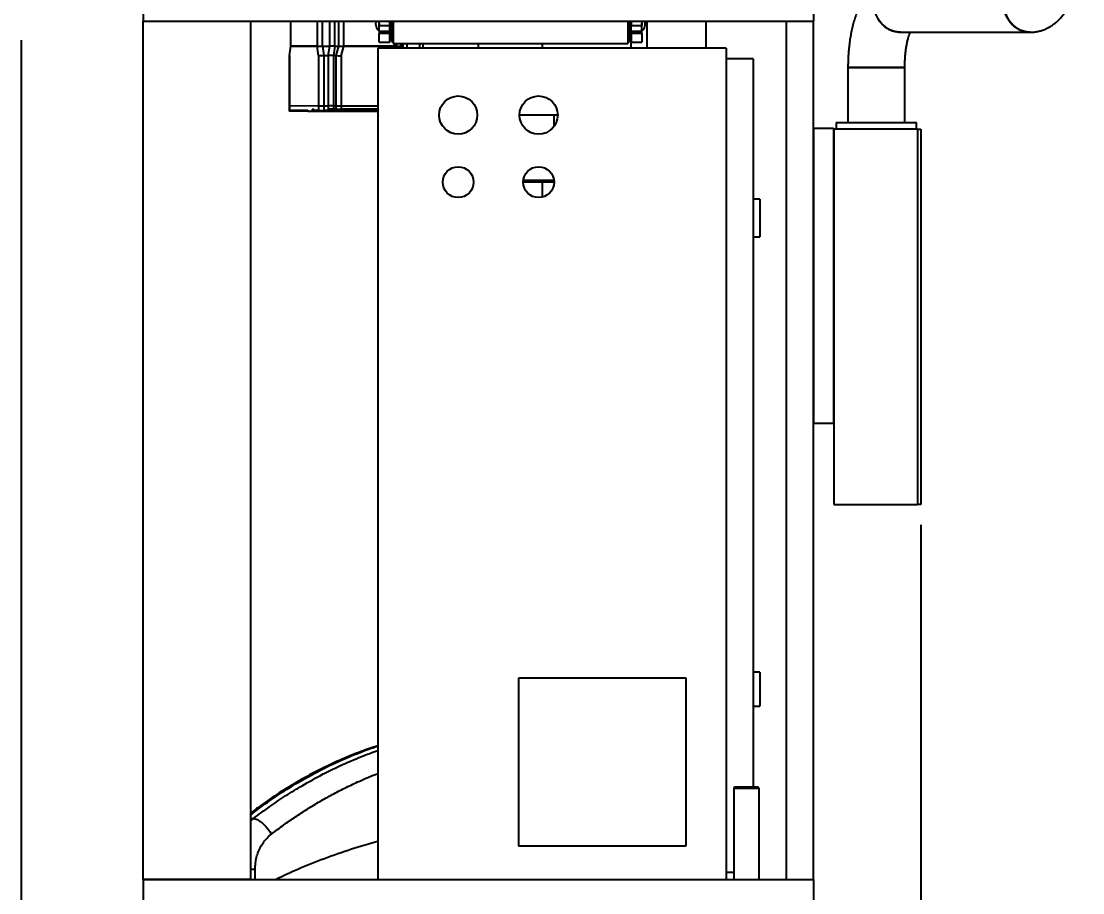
# Model space of a CAD drawing. Header units: millimetres. Extents: x 10 to 584, y 10 to 410.
# Drawn here: x 466.3 to 519.1, y 233.1 to 276.4 of the extents above; entities that cross this region are included whole.
import ezdxf

# ---------------------------------------------------------------- set-up
doc = ezdxf.new("R2010")
doc.units = ezdxf.units.MM
doc.layers.add('2', color=1, linetype='Continuous')
doc.styles.add('SLDTEXTSTYLE0', font='TXT', dxfattribs={"width": 0.7})
doc.dimstyles.new('SLDDIMSTYLE1', dxfattribs={"dimtxt": 3.5, "dimasz": 3.5, "dimexe": 0, "dimexo": 0.0625, "dimgap": 0.875, "dimtad": 1, "dimdec": 0, "dimlfac": 15, "dimrnd": 1e-09, "dimzin": 12, "dimdsep": 46, "dimtxsty": 'SLDTEXTSTYLE0', "dimsah": 1, "dimcen": 0.09, "dimadec": 0, "dimazin": 3, "dimtfac": 1, "dimtdec": 0, "dimtofl": 0, "dimtmove": 0, "dimatfit": 3, "dimfxl": 0, "dimfrac": 2, "dimtolj": 1, "dimtzin": 12, "dimarcsym": 0})

# ---------------------------------------------------------------- blocks, each defined once
blk = doc.blocks.new('_D_2')
at = {"layer": '2', "color": 1}
for p, q in [((466.283, 275.512), (466.283, 204.494)), ((511.03, 251.412), (511.03, 204.494)), ((466.283, 205.494), (511.03, 205.494))]:
    blk.add_line(p, q, dxfattribs=at)
for points in [[(466.283, 205.494), (469.783, 204.956), (469.783, 206.033)], [(511.03, 205.494), (507.53, 206.033), (507.53, 204.956)]]:
    blk.add_solid(points, dxfattribs=at)
at = {"layer": '2', "color": 1, "insert": (484.289, 210.006), "char_height": 3.5, "attachment_point": 1, "style": 'SLDTEXTSTYLE0'}
blk.add_mtext('671', dxfattribs=at)

msp = doc.modelspace()

# ---------------------------------------------------------------- linework, layer by layer
at = {"color": 7, "linetype": 'Continuous', "lineweight": 25}
for p, q in [((472.34955, 277.77832), (472.34955, 276.44498)), ((505.68289, 277.77832), (505.68289, 276.44498)), ((472.34955, 233.77832), (472.34955, 276.44498)), ((472.34955, 276.44498), (477.68289, 276.44498)), ((472.34955, 276.44498), (505.68289, 276.44498)), ((477.68289, 276.44498), (477.68289, 233.77832)), ((479.67306, 276.44498), (479.67306, 275.21319)), ((483.91146, 276.34521), (483.91146, 276.3014)), ((484.08289, 276.35086), (484.07813, 276.3014)), ((484.07813, 276.3014), (484.07813, 276.29044)), ((484.08289, 276.23751), (484.08289, 276.44498)), ((484.08289, 275.95899), (484.08289, 276.23751)), ((484.08289, 276.23751), (484.61622, 276.23751)), ((484.61622, 276.23751), (484.61622, 276.44498)), ((484.61622, 275.90479), (484.61622, 276.23751)), ((484.68289, 275.75899), (484.68289, 276.44498)), ((484.69955, 276.35899), (484.68289, 276.35899)), ((484.69955, 275.43227), (484.69955, 276.44498)), ((484.78289, 276.44498), (484.78289, 275.34233)), ((496.44955, 276.44498), (496.44955, 275.34233)), ((496.53289, 276.44498), (496.53289, 275.43227)), ((496.59955, 276.44498), (496.59955, 275.75899)), ((496.61622, 276.35899), (496.59955, 276.35899)), ((496.61622, 276.44498), (496.61622, 276.23751)), ((496.61622, 276.23751), (497.14955, 276.23751)), ((497.14955, 276.44498), (497.14955, 276.23751)), ((497.15431, 276.3014), (497.14955, 276.35086)), ((497.14955, 275.95899), (497.14955, 276.23751)), ((497.15431, 276.29044), (497.15431, 276.3014)), ((497.32098, 276.3014), (497.32098, 276.34521)), ((497.41622, 275.11165), (497.41622, 276.44498)), ((500.34955, 275.11165), (500.34955, 276.44498)), ((504.34955, 233.77832), (504.34955, 276.44498)), ((504.34955, 276.44498), (505.68289, 276.44498)), ((505.68289, 233.77832), (505.68289, 276.44498)), ((484.08289, 275.95899), (484.61622, 275.95899)), ((484.08289, 275.95899), (484.08289, 275.84294)), ((484.61622, 275.84294), (484.08289, 275.84294)), ((484.08289, 275.40899), (484.08289, 275.84294)), ((484.61622, 275.90479), (484.61622, 275.84294)), ((484.61622, 275.40899), (484.61622, 275.84294)), ((484.61622, 275.75899), (484.68289, 275.75899)), ((484.68289, 275.95899), (484.69955, 275.95899)), ((484.69955, 275.91221), (484.68289, 275.91221)), ((496.53289, 275.75899), (496.59955, 275.75899)), ((496.59955, 275.95899), (497.14955, 275.95899)), ((496.61622, 275.91221), (496.59955, 275.91221)), ((496.61622, 275.84294), (496.61622, 275.95899)), ((497.14955, 275.84294), (496.61622, 275.84294)), ((496.61622, 275.84294), (496.61622, 275.40899)), ((497.14955, 275.84294), (497.14955, 275.95899)), ((497.14955, 275.84294), (497.14955, 275.40899)), ((510.01416, 275.89832), (516.47043, 275.89832)), ((479.6731, 275.21316), (479.60142, 274.7476)), ((479.62393, 274.74672), (479.69568, 275.21278)), ((479.69568, 275.21278), (480.99959, 275.20189)), ((480.99959, 275.20189), (479.69568, 275.21278)), ((481.07134, 274.73463), (480.99959, 275.20189)), ((481.26936, 275.20152), (481.63181, 275.20234)), ((481.26936, 275.20152), (481.26936, 275.20152)), ((481.26936, 275.20152), (481.34111, 274.73426)), ((481.54806, 274.73473), (481.63181, 275.20234)), ((481.8746, 275.20201), (481.81783, 274.73436)), ((481.8746, 275.20201), (482.06338, 275.20043)), ((482.06338, 275.20043), (481.92562, 274.73346)), ((482.06338, 275.20043), (482.06338, 275.20043)), ((482.19539, 274.73309), (482.33315, 275.20006)), ((482.33315, 275.20006), (484.83661, 275.20574)), ((484.83661, 275.20574), (482.33315, 275.20006)), ((501.34955, 275.11165), (484.01622, 275.11165)), ((484.01622, 275.11165), (484.01622, 233.77832)), ((484.08289, 275.40899), (484.61622, 275.40899)), ((484.69955, 275.43227), (484.78289, 275.43081)), ((484.78289, 275.34233), (496.44955, 275.34233)), ((484.9722, 275.11165), (484.94396, 275.20725)), ((484.94422, 275.20651), (484.94422, 275.34233)), ((484.94422, 275.20985), (485.17177, 275.21036)), ((485.29461, 275.11165), (485.27934, 275.21114)), ((485.27938, 275.21114), (485.27938, 275.34233)), ((486.27343, 275.11165), (486.27343, 275.34233)), ((489.01622, 275.34233), (489.01622, 275.11165)), ((492.21622, 275.11165), (492.21622, 275.34233)), ((496.44955, 275.43081), (496.53289, 275.43227)), ((496.61622, 275.40899), (497.14955, 275.40899)), ((496.61622, 275.11165), (496.61622, 275.40899)), ((501.34955, 275.11165), (501.34955, 233.77832)), ((479.60131, 274.74712), (479.60131, 272.25381)), ((479.62393, 274.74672), (479.62393, 272.25341)), ((481.07134, 274.73463), (481.07134, 272.24132)), ((481.34111, 274.73426), (481.54806, 274.73473)), ((481.34111, 274.73426), (481.34111, 272.24095)), ((481.54806, 274.73473), (481.54806, 272.24142)), ((481.81783, 274.73436), (481.92562, 274.73346)), ((481.81783, 274.73436), (481.81783, 272.24105)), ((481.92562, 274.73346), (481.92562, 272.24015)), ((482.19539, 274.73309), (482.19539, 272.23978)), ((502.68289, 274.57765), (501.34955, 274.57765)), ((502.68289, 274.57765), (502.68289, 238.37832)), ((507.40289, 274.14498), (507.40289, 271.41165)), ((507.50792, 274.14498), (507.40289, 274.14498)), ((507.40289, 274.14498), (507.50792, 274.14498)), ((510.22955, 274.14498), (507.50792, 274.14498)), ((507.50792, 274.14498), (510.22955, 274.14498)), ((510.22955, 271.41165), (510.22955, 274.14498)), ((479.60131, 272.25381), (479.60131, 272.02048)), ((479.62393, 272.25341), (481.07134, 272.24132)), ((479.62393, 272.25341), (479.62393, 272.02008)), ((480.53241, 272.01249), (479.62393, 272.02008)), ((479.65349, 271.98681), (480.56198, 271.97922)), ((480.53241, 272.01249), (480.53241, 271.97982)), ((480.53241, 271.97982), (480.74798, 271.97802)), ((480.59519, 271.9793), (480.56198, 271.97922)), ((480.74798, 272.07736), (480.84037, 272.07658)), ((480.74798, 272.07736), (480.74798, 271.97802)), ((480.74798, 271.97802), (480.86076, 271.97828)), ((480.79247, 271.97812), (480.80177, 271.97805)), ((480.80177, 271.97805), (480.86103, 271.97818)), ((480.80177, 271.97815), (480.80177, 271.97805)), ((480.84037, 272.07658), (480.84037, 272.00992)), ((481.07134, 272.00799), (480.84037, 272.00992)), ((480.86994, 271.97665), (481.10091, 271.97472)), ((481.07134, 272.24132), (481.07134, 272.00799)), ((481.32572, 271.97441), (484.01622, 271.98051)), ((481.34111, 272.24095), (481.54806, 272.24142)), ((481.34111, 272.24095), (481.34111, 272.00762)), ((481.69289, 272.00842), (481.34111, 272.00762)), ((481.54806, 272.24142), (481.54806, 272.07475)), ((481.70529, 272.04092), (481.69001, 272.04248)), ((481.81783, 272.24105), (481.92562, 272.24015)), ((481.81783, 272.24105), (481.81783, 272.07438)), ((481.92562, 272.07348), (481.81783, 272.07438)), ((481.84739, 272.04112), (481.95518, 272.04022)), ((481.92562, 272.24015), (481.92562, 272.07348)), ((482.17999, 272.03991), (484.01622, 272.04407)), ((482.19539, 272.23978), (484.01622, 272.24391)), ((482.19539, 272.23978), (482.19539, 272.07311)), ((492.96622, 271.77832), (491.06622, 271.77832)), ((492.78289, 271.21732), (492.78289, 271.77832)), ((506.81622, 271.41165), (506.81622, 271.07832)), ((506.81622, 271.41165), (510.81622, 271.41165)), ((510.81622, 271.07832), (510.81622, 271.41165)), ((506.68289, 271.11165), (505.68289, 271.11165)), ((505.68289, 271.11165), (505.68289, 256.44498)), ((506.68289, 271.11165), (506.68289, 256.44498)), ((506.68289, 271.07832), (506.69622, 271.07832)), ((506.69622, 271.07832), (506.69622, 252.41165)), ((510.86955, 271.07832), (506.69622, 271.07832)), ((510.86955, 271.07832), (510.86955, 252.41165)), ((510.86955, 271.07832), (511.02955, 271.07832)), ((511.02955, 271.07832), (511.02955, 252.41165)), ((506.69622, 270.27832), (506.68289, 270.27832)), ((492.68289, 268.44498), (491.24955, 268.44498)), ((492.21622, 267.70486), (492.21622, 268.44498)), ((503.01622, 267.58986), (502.68289, 267.58986)), ((503.01622, 267.58986), (503.01622, 265.71914)), ((502.68289, 265.71914), (503.01622, 265.71914)), ((506.68289, 262.27832), (506.69622, 262.27832)), ((506.69622, 261.47832), (506.68289, 261.47832)), ((506.68289, 257.27832), (506.69622, 257.27832)), ((506.68289, 256.44498), (505.68289, 256.44498)), ((506.69622, 256.47832), (506.68289, 256.47832)), ((506.69622, 252.41165), (510.86955, 252.41165)), ((511.02955, 252.41165), (510.86955, 252.41165)), ((503.01622, 244.07321), (502.68289, 244.07321)), ((503.01622, 244.07321), (503.01622, 242.38171)), ((499.34955, 243.77832), (491.01622, 243.77832)), ((491.01622, 243.77832), (491.01622, 235.44498)), ((499.34955, 235.44498), (499.34955, 243.77832)), ((502.68289, 242.38171), (503.01622, 242.38171)), ((501.78289, 238.37832), (501.71933, 238.31476)), ((501.71933, 238.31476), (501.71933, 233.77832)), ((501.71933, 238.31476), (502.04418, 238.31476)), ((501.78289, 238.37832), (502.07498, 238.37832)), ((502.04418, 238.31476), (502.97978, 238.31476)), ((502.07498, 238.37832), (502.91622, 238.37832)), ((502.97978, 238.31476), (502.91622, 238.37832)), ((502.97978, 233.77832), (502.97978, 238.31476)), ((491.01622, 235.44498), (499.34955, 235.44498)), ((501.71933, 234.12652), (501.34955, 234.12652)), ((472.34955, 233.77832), (505.68289, 233.77832)), ((472.34955, 233.77832), (472.34955, 232.44498)), ((477.68289, 233.77832), (472.34955, 233.77832)), ((479.08459, 233.77832), (479.08459, 233.84973)), ((504.34955, 233.77832), (505.68289, 233.77832)), ((505.68289, 233.77832), (505.68289, 232.44498))]:
    msp.add_line(p, q, dxfattribs=at)
at = {"color": 59, "linetype": 'Continuous', "lineweight": 25}
for p, q in [((479.69568, 275.21278), (479.69568, 276.44498)), ((480.99959, 276.44498), (480.99959, 275.20189)), ((481.26936, 275.20152), (481.26936, 276.44498)), ((481.63181, 275.20234), (481.63181, 276.44498)), ((481.8746, 275.20201), (481.8746, 276.44498)), ((482.06338, 276.44498), (482.06338, 275.20043)), ((482.33315, 275.20006), (482.33315, 276.44498)), ((484.83661, 275.34233), (484.83661, 275.20574)), ((484.8644, 275.11165), (484.83661, 275.20574)), ((485.17176, 275.21036), (485.18692, 275.11165)), ((485.17177, 275.34233), (485.17177, 275.21036)), ((485.47324, 275.11165), (485.47324, 275.34233)), ((486.09408, 275.34233), (486.09408, 275.11165)), ((484.01622, 272.01368), (481.69289, 272.00842)), ((484.01622, 272.07724), (482.19539, 272.07311)), ((491.2561, 268.54498), (492.77634, 268.54498)), ((477.68289, 236.66469), (477.83897, 236.80443)), ((477.68289, 236.80381), (477.83897, 236.80443)), ((477.91451, 233.77832), (477.91451, 234.28276))]:
    msp.add_line(p, q, dxfattribs=at)
at = {"color": 7, "linetype": 'Continuous', "lineweight": 25, "flags": 128}
for points in [[(516.47097, 275.89832), (516.47043, 275.89832), (516.29966, 275.91041), (516.13182, 275.94648), (515.96976, 276.0059), (515.81628, 276.08767), (515.67399, 276.19038), (515.54532, 276.31227), (515.43248, 276.45127), (515.33741, 276.60498), (515.26172, 276.77079), (515.20671, 276.94585), (515.17332, 277.12717), (515.16213, 277.31165), (515.17332, 277.49613), (515.20671, 277.67745), (515.26172, 277.85251), (515.33741, 278.01832), (515.43248, 278.17203), (515.54532, 278.31103), (515.67399, 278.43292), (515.81628, 278.53563), (515.92564, 278.59662)], [(515.93578, 278.60158), (515.90854, 278.588), (515.75913, 278.49785), (515.62189, 278.3874), (515.49917, 278.25855), (515.39307, 278.1135), (515.3054, 277.95473), (515.23767, 277.78495), (515.19103, 277.60707), (515.16628, 277.42415), (515.16384, 277.23929), (515.18377, 277.05568), (515.2257, 276.87644), (515.28894, 276.70465), (515.37238, 276.54325), (515.47462, 276.39499), (515.5939, 276.26242), (515.72817, 276.1478), (515.87514, 276.05309), (516.0323, 275.97992), (516.19696, 275.92954), (516.36629, 275.9028), (516.47043, 275.89832)], [(510.01767, 275.89832), (510.01416, 275.89832), (509.84339, 275.91041), (509.67555, 275.94648), (509.5135, 276.0059), (509.36001, 276.08767), (509.21772, 276.19038), (509.08905, 276.31227), (508.97622, 276.45127), (508.88114, 276.60498), (508.80545, 276.77079), (508.75044, 276.94585), (508.71705, 277.12717), (508.70586, 277.31165)], [(483.92343, 276.44498), (483.9122, 276.37007), (483.91146, 276.34521)], [(484.08289, 276.3399), (484.07888, 276.27079), (484.08289, 276.24098)], [(497.14955, 276.24098), (497.15356, 276.27079), (497.14955, 276.3399)], [(497.32098, 276.34521), (497.32024, 276.37007), (497.30901, 276.44498)], [(508.91612, 276.54325), (509.01835, 276.39499), (509.13763, 276.26242), (509.2719, 276.1478), (509.41888, 276.05309), (509.57604, 275.97992), (509.74069, 275.92954), (509.91003, 275.9028), (510.01416, 275.89832)], [(481.34111, 272.00762), (481.34082, 272.00112), (481.33994, 271.99487), (481.33852, 271.98912), (481.3366, 271.98409), (481.33427, 271.97996), (481.33161, 271.9769), (481.32872, 271.97503), (481.32572, 271.97441)], [(482.17999, 272.03991), (482.18299, 272.04052), (482.18588, 272.0424), (482.18854, 272.04546), (482.19088, 272.04958), (482.19279, 272.05462), (482.19421, 272.06037), (482.19509, 272.06661), (482.19539, 272.07311)], [(477.83897, 236.80443), (477.9226, 236.7905), (478.01723, 236.75409), (478.12005, 236.69627), (478.22801, 236.61876), (478.33792, 236.52387), (478.4465, 236.4144), (478.55055, 236.2936), (478.64696, 236.16506), (478.73289, 236.03259)]]:
    msp.add_lwpolyline(points, dxfattribs=at)
at = {"color": 7, "linetype": 'Continuous', "lineweight": 25}
for centre, radius in [((488.01622, 271.77832), 0.95), ((492.01622, 271.77832), 0.95), ((488.01622, 268.44498), 0.76667), ((492.01622, 268.44498), 0.76667)]:
    msp.add_circle(centre, radius, dxfattribs=at)
for centre, radius, start, end in [((484.33628, 276.30156), 0.42459, 160.257376, 233.359658), ((496.89682, 276.30136), 0.42404, 306.58459, 19.798376), ((479.69069, 275.56827), 0.35552, 267.158678, 270.804957), ((479.69134, 275.62144), 0.40868, 267.442639, 270.608455), ((481.1791, 307.75307), 32.55168, 269.68404, 270.158877), ((481.71305, 245.90594), 29.29651, 89.68404, 90.158877), ((481.71305, 245.90532), 29.29714, 89.68404, 90.158877), ((482.24289, 307.75162), 32.55168, 269.68404, 270.158877), ((484.85895, 279.48242), 4.27674, 269.700722, 271.141833), ((484.85792, 279.73731), 4.53162, 269.730583, 271.091243), ((485.1941, 279.48736), 4.27706, 269.700761, 271.141768), ((485.19308, 279.74194), 4.53162, 269.730583, 271.091243), ((479.61893, 275.10221), 0.35552, 267.158678, 270.804957), ((481.25085, 307.28581), 32.55168, 269.68404, 270.158877), ((481.63832, 242.18318), 32.55168, 89.68404, 90.158877), ((482.10512, 307.28464), 32.55168, 269.68404, 270.158877), ((479.61893, 272.6089), 0.35552, 267.158678, 270.804957), ((479.65541, 272.01829), 0.03154, 176.746836, 266.508471), ((480.56192, 272.00552), 0.02629, 260.107391, 270.121904), ((480.87186, 272.00813), 0.03154, 176.746836, 266.508471), ((481.10283, 272.0062), 0.03154, 176.746836, 266.508471), ((481.25085, 304.7925), 32.55168, 269.68404, 270.158877), ((481.25085, 304.55917), 32.55168, 269.68404, 270.158877), ((481.2505, 299.10071), 27.1264, 269.68404, 270.158877), ((481.63832, 239.68987), 32.55168, 89.68404, 90.158877), ((481.63832, 239.5232), 32.55168, 89.68404, 90.158877), ((481.6956, 249.27121), 22.77042, 89.61806, 89.968082), ((481.84931, 272.07259), 0.03154, 176.746836, 266.508471), ((481.9571, 272.07169), 0.03154, 176.746836, 266.508471), ((482.10512, 304.79133), 32.55168, 269.68404, 270.158877), ((482.10512, 304.62467), 32.55168, 269.68404, 270.158877), ((482.10477, 299.1662), 27.1264, 269.68404, 270.158877), ((492.68289, 268.54498), 0.1, 270, 344.703301)]:
    msp.add_arc(centre, radius, start, end, dxfattribs=at)
at = {"color": 59, "linetype": 'Continuous', "lineweight": 25}
msp.add_arc((479.61893, 272.37557), 0.35552, 267.158678, 270.804957, dxfattribs=at)
at = {"color": 7, "linetype": 'Continuous', "lineweight": 25}
for points, knots in [([(516.47043, 275.89832), (516.53312, 275.90015), (516.66138, 275.9039), (516.85241, 275.93454), (517.04094, 275.98369), (517.22248, 276.05154), (517.39638, 276.13662), (517.56234, 276.23832), (517.72043, 276.35629), (517.87103, 276.49076), (518.0147, 276.64262), (518.15196, 276.81337), (518.28296, 277.00474), (518.40709, 277.21775), (518.52288, 277.45161), (518.62836, 277.70292), (518.72216, 277.96703), (518.80386, 278.23973), (518.87393, 278.51868), (518.93306, 278.80264), (518.98186, 279.09086), (519.02078, 279.38266), (519.05018, 279.67735), (519.07011, 279.97417), (519.08023, 280.24159), (519.08128, 280.40974), (519.0817, 280.47832)], [0, 0, 0, 0, 0.032964009, 0.067435552, 0.101746432, 0.13611546, 0.170781074, 0.20601592, 0.242139003, 0.279524433, 0.318598434, 0.359806063, 0.403512885, 0.449804571, 0.498239526, 0.547835499, 0.597295783, 0.646025842, 0.693895039, 0.740970102, 0.787382432, 0.833270794, 0.878762654, 0.92397097, 0.96899634, 1, 1, 1, 1]), ([(509.96698, 278.72261), (509.92006, 278.7211), (509.80759, 278.71748), (509.6322, 278.68859), (509.44364, 278.63966), (509.26211, 278.57175), (509.08821, 278.48669), (508.92225, 278.38498), (508.76416, 278.26701), (508.61356, 278.13254), (508.46989, 277.98068), (508.33263, 277.80993), (508.20163, 277.61856), (508.0775, 277.40555), (507.96171, 277.17169), (507.85623, 276.92038), (507.76243, 276.65627), (507.68073, 276.38357), (507.61066, 276.10462), (507.55153, 275.82066), (507.50273, 275.53244), (507.46381, 275.24065), (507.43441, 274.94595), (507.41448, 274.64913), (507.40436, 274.38171), (507.40331, 274.21356), (507.40289, 274.14498)], [0, 0, 0, 0, 0.02488383, 0.0596434, 0.09424097, 0.12889718, 0.16385244, 0.1993817, 0.23580661, 0.27350442, 0.31290491, 0.35445685, 0.39852887, 0.44520735, 0.49404701, 0.54405739, 0.59393094, 0.64306817, 0.69133734, 0.73880575, 0.78560588, 0.83187767, 0.87774964, 0.9233357, 0.96873729, 1, 1, 1, 1]), ([(510.22955, 274.14498), (510.22974, 274.1826), (510.23028, 274.29251), (510.23629, 274.47395), (510.24973, 274.68625), (510.26956, 274.89229), (510.29518, 275.08948), (510.32595, 275.27535), (510.36095, 275.4474), (510.39911, 275.60379), (510.43893, 275.74093), (510.47164, 275.83963), (510.48988, 275.88522), (510.49512, 275.89832)], [0, 0, 0, 0, 0.054531562, 0.159332558, 0.263879379, 0.367853574, 0.470961368, 0.572893133, 0.673321305, 0.771903226, 0.86829188, 0.962158578, 1, 1, 1, 1]), ([(479.60155, 272.0201), (479.60187, 272.01629), (479.60247, 272.00915), (479.60754, 272.00042), (479.61342, 271.99439), (479.61934, 271.99064), (479.62452, 271.98859), (479.62839, 271.98769), (479.63058, 271.98737), (479.63191, 271.98724), (479.63322, 271.98714), (479.63576, 271.98703), (479.64028, 271.98694), (479.64904, 271.98686), (479.65321, 271.98681)], [0, 0, 0, 0, 0.09151748, 0.17155178, 0.23805491, 0.29423455, 0.34018245, 0.37359202, 0.39371694, 0.41202654, 0.43931878, 0.49886424, 0.76154247, 1, 1, 1, 1]), ([(481.70829, 272.04162), (481.68213, 272.04464), (481.62593, 272.05113), (481.57518, 272.06652), (481.54806, 272.07475)], [0, 0, 0, 0, 0.46553557, 1, 1, 1, 1]), ([(481.54806, 272.07475), (481.57299, 272.05602), (481.6174, 272.02265), (481.66988, 272.01276), (481.69289, 272.00842)], [0, 0, 0, 0, 0.5614645, 1, 1, 1, 1]), ([(484.01622, 240.42171), (483.74143, 240.32971), (483.14493, 240.13), (482.18811, 239.73943), (481.15703, 239.25868), (480.11389, 238.69728), (479.12363, 238.08988), (478.31505, 237.5442), (477.84763, 237.18273), (477.68289, 237.05534)], [0, 0, 0, 0, 0.12281891, 0.26660356, 0.43520191, 0.59950739, 0.75952225, 0.91524633, 1, 1, 1, 1]), ([(484.01622, 240.407), (483.92139, 240.37795), (483.44379, 240.23164), (482.60011, 239.8987), (481.48992, 239.40677), (480.40437, 238.84276), (479.34649, 238.21224), (478.43676, 237.60884), (477.89461, 237.19063), (477.68289, 237.02731)], [0, 0, 0, 0, 0.04208666, 0.21196744, 0.38182073, 0.55164688, 0.72144647, 0.89121877, 1, 1, 1, 1]), ([(477.91451, 234.28276), (477.9184, 234.38662), (477.92591, 234.58708), (477.98354, 234.87376), (478.06798, 235.13725), (478.18239, 235.38613), (478.32912, 235.62148), (478.51116, 235.84542), (478.65751, 235.96896), (478.73289, 236.03259)], [0, 0, 0, 0, 0.15115821, 0.29174888, 0.42623865, 0.55870785, 0.69924445, 0.84510637, 1, 1, 1, 1]), ([(478.93146, 233.77832), (479.24322, 233.92688), (479.9892, 234.28238), (481.19342, 234.76973), (482.5365, 235.24177), (483.47847, 235.54037), (483.9753, 235.66333), (484.01622, 235.67345)], [0, 0, 0, 0, 0.18930309, 0.45296603, 0.71532628, 0.97655128, 1, 1, 1, 1])]:
    msp.add_open_spline(points, degree=3, knots=knots, dxfattribs=at)
msp.add_open_spline([(481.69289, 272.00842), (481.69312, 272.01278), (481.69359, 272.02151), (481.69715, 272.0325), (481.70224, 272.04017), (481.70627, 272.04114), (481.70829, 272.04162)], degree=3, dxfattribs=at)
at = {"color": 59, "linetype": 'Continuous', "lineweight": 25}
for points, knots in [([(477.68289, 236.97539), (477.8606, 237.11363), (478.30482, 237.45917), (479.05405, 237.97759), (479.94263, 238.54038), (480.89865, 239.07877), (481.86115, 239.55753), (482.82318, 239.97142), (483.52692, 240.2465), (483.93242, 240.37396), (484.01622, 240.4003)], [0, 0, 0, 0, 0.09130467, 0.2282243, 0.37237648, 0.5237596, 0.68237521, 0.82008526, 0.9628204, 1, 1, 1, 1]), ([(477.83897, 236.80443), (478.10584, 237.00494), (478.63332, 237.40127), (479.44079, 237.9426), (480.32701, 238.48821), (480.98694, 238.85176), (481.41129, 239.06963), (481.51401, 239.1217), (481.61658, 239.17302), (481.719, 239.22361), (481.82126, 239.27347), (481.92336, 239.32261), (482.02529, 239.37103), (482.45161, 239.57071), (483.10991, 239.8612), (483.74792, 240.09013), (484.01622, 240.1864)], [0, 0, 0, 0, 0.139479784, 0.275696642, 0.408594077, 0.578839872, 0.595241026, 0.611584355, 0.627869771, 0.644097184, 0.660266501, 0.676377625, 0.692430465, 0.708424929, 0.877383713, 1, 1, 1, 1]), ([(478.73289, 236.03259), (478.93197, 236.1829), (479.32383, 236.47879), (479.9246, 236.89488), (480.52975, 237.28703), (481.1402, 237.65492), (481.7521, 237.99703), (482.3738, 238.31919), (482.97748, 238.60652), (483.52793, 238.85032), (483.86506, 238.98455), (484.01622, 239.04474)], [0, 0, 0, 0, 0.12098742, 0.23815325, 0.35604073, 0.47353819, 0.58781306, 0.70111603, 0.81926626, 0.91896027, 1, 1, 1, 1]), ([(477.68289, 234.28276), (477.71006, 234.28276), (477.79107, 234.28276), (477.86523, 234.28276), (477.91451, 234.28276)], [0, 0, 0, 0, 0.33549203, 1, 1, 1, 1])]:
    msp.add_open_spline(points, degree=3, knots=knots, dxfattribs=at)

# ---------------------------------------------------------------- dimensions: what is measured, and where the dimension line sits
at = {"layer": '2', "color": 1}
dim = msp.add_linear_dim(base=(511.02955, 205.49412), p1=(466.28289, 276.51165), p2=(511.02955, 252.41165), dimstyle='SLDDIMSTYLE1', dxfattribs=at)
dim.commit()
dim.dimension.update_dxf_attribs({"geometry": '_D_2', "text_midpoint": (488.65622, 205.49412), "dimtype": 160})

doc.saveas('drawing.dxf')
